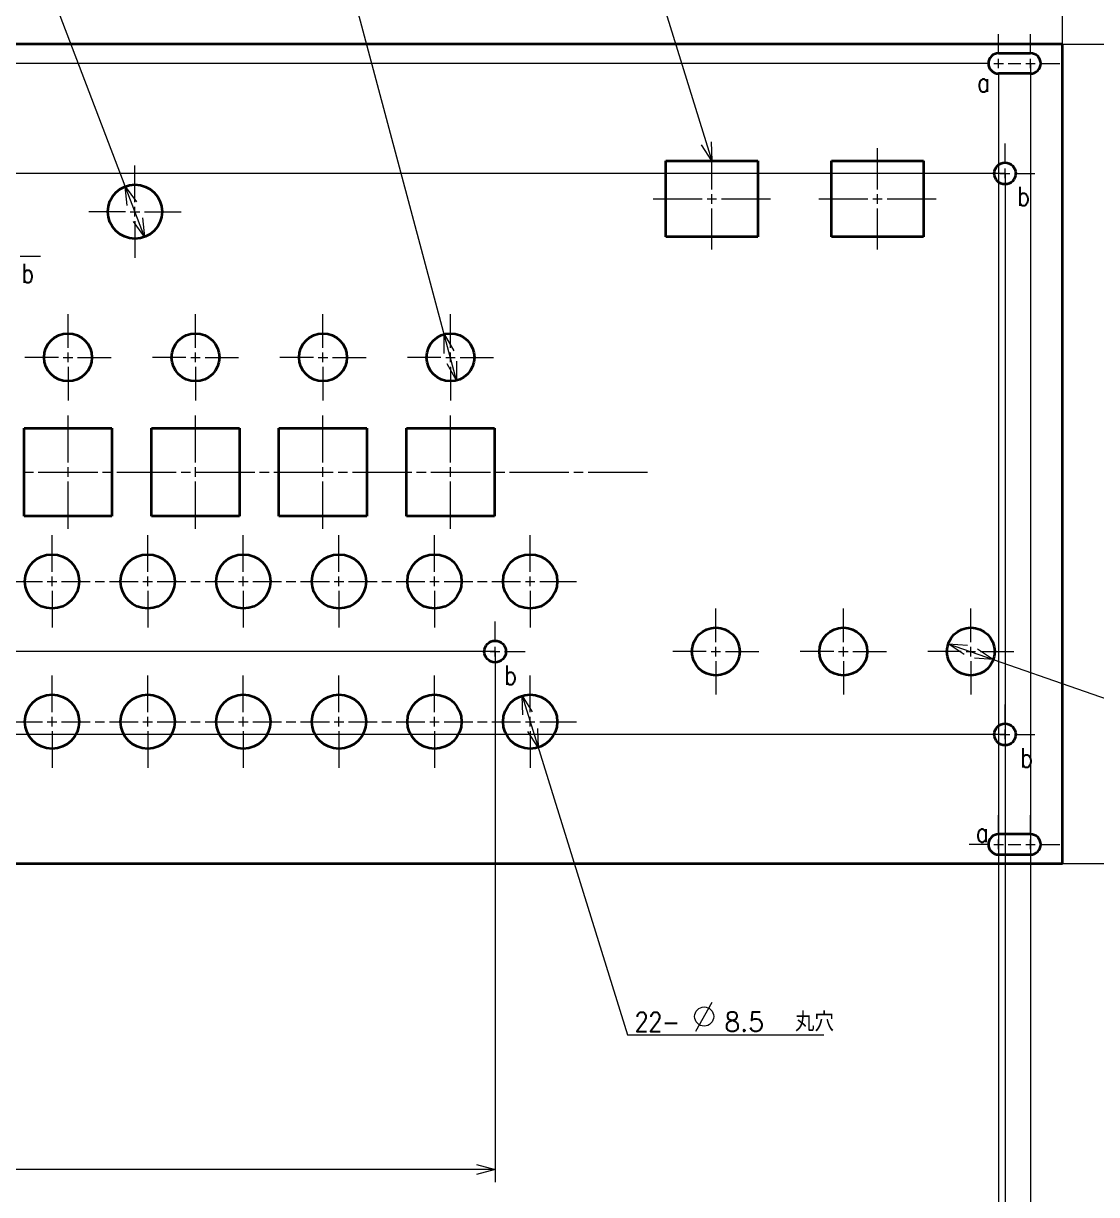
# Paper-space layout 'Sheet 1' of a CAD drawing. Header units: millimetres. Extents: x 0 to 594, y 0 to 420.
# Drawn here: x 224.8 to 393.1, y 141.9 to 325.6 of the extents above; entities that cross this region are included whole.
import ezdxf

# ---------------------------------------------------------------- set-up
doc = ezdxf.new("R2010")
doc.units = ezdxf.units.MM
doc.layers.add('1', color=7, linetype='Continuous')
doc.styles.add('kanji2', font='simplex.shx', dxfattribs={"bigfont": 'bigfont.shx'})

psp = doc.layouts.new('Sheet 1')

# ---------------------------------------------------------------- linework, layer by layer
at = {"layer": '1', "color": 146, "linetype": 'Continuous', "lineweight": 13}
for p, q in [((387.766205, 193.851685), (387.766205, 366.351685)), ((320.288361, 344.251678), (332.766205, 304.051666)), ((243.781906, 292.131134), (224.171799, 343.501678)), ((292.734497, 269.628845), (272.990051, 343.501678)), ((377.766174, 320.851685), (377.766174, 323.951691)), ((382.766174, 320.851685), (382.766174, 323.951691)), ((387.766205, 322.351685), (437.766205, 322.351685)), ((377.766174, 318.601685), (377.766174, 320.101685)), ((382.766174, 318.601685), (382.766174, 320.101685)), ((373.166199, 319.351685), (47.766182, 319.351685)), ((376.266205, 319.351685), (373.166199, 319.351685)), ((377.016205, 319.351685), (378.516205, 319.351685)), ((377.766174, 317.851685), (377.766174, 314.751678)), ((379.266205, 319.351685), (381.266205, 319.351685)), ((382.016174, 319.351685), (383.516205, 319.351685)), ((382.766174, 319.351685), (382.766174, 131.851685)), ((382.766174, 317.851685), (382.766174, 314.751678)), ((384.266205, 319.351685), (387.36618, 319.351685)), ((377.766174, 314.751678), (377.766174, 131.851685)), ((332.648743, 307.049377), (332.766205, 304.051666)), ((378.766174, 303.601685), (378.766174, 306.801697)), ((332.766205, 304.051666), (331.165619, 306.58902)), ((242.26619, 297.601685), (242.26619, 303.351685)), ((378.766174, 302.101685), (65.766182, 302.101685)), ((377.266205, 302.101685), (374.066193, 302.101685)), ((378.016205, 302.101685), (379.516205, 302.101685)), ((378.766174, 301.351685), (378.766174, 302.851685)), ((378.766174, 302.101685), (378.766174, 119.851677)), ((380.266205, 302.101685), (383.466187, 302.101685)), ((241.058533, 297.088074), (240.750473, 300.072205)), ((240.750473, 300.072205), (242.509338, 297.641907)), ((378.766174, 300.601685), (378.766174, 297.401672)), ((332.016174, 298.101685), (333.516205, 298.101685)), ((332.766205, 297.351685), (332.766205, 298.851685)), ((358.016205, 298.101685), (359.516174, 298.101685)), ((358.766205, 297.351685), (358.766205, 298.851685)), ((240.76619, 296.101685), (235.01619, 296.101685)), ((241.516174, 296.101685), (243.01619, 296.101685)), ((242.26619, 295.351685), (242.26619, 296.851685)), ((243.76619, 296.101685), (249.51619, 296.101685)), ((243.781906, 292.131134), (242.023041, 294.561462)), ((242.26619, 294.601685), (242.26619, 288.851685)), ((243.473846, 295.115295), (243.781906, 292.131134)), ((224.26619, 289.101685), (227.466187, 289.101685)), ((231.766174, 274.751678), (231.766174, 280.001678)), ((251.766174, 274.751678), (251.766174, 280.001678)), ((271.766205, 274.751678), (271.766205, 280.001678)), ((291.766205, 274.751678), (291.766205, 280.001678)), ((290.796021, 273.874512), (290.797882, 276.874512)), ((290.797882, 276.874512), (292.296265, 274.275482)), ((231.766174, 272.501678), (231.766174, 274.001678)), ((251.766174, 272.501678), (251.766174, 274.001678)), ((271.766205, 272.501678), (271.766205, 274.001678)), ((291.766205, 272.501678), (291.766205, 274.001678)), ((230.266174, 273.251678), (225.01619, 273.251678)), ((231.01619, 273.251678), (232.51619, 273.251678)), ((233.26619, 273.251678), (238.516205, 273.251678)), ((250.266205, 273.251678), (245.01619, 273.251678)), ((251.01619, 273.251678), (252.51619, 273.251678)), ((253.26619, 273.251678), (258.516205, 273.251678)), ((270.266205, 273.251678), (265.016174, 273.251678)), ((271.016205, 273.251678), (272.516205, 273.251678)), ((273.266174, 273.251678), (278.516205, 273.251678)), ((290.266205, 273.251678), (285.016174, 273.251678)), ((291.016174, 273.251678), (292.516205, 273.251678)), ((292.734497, 269.628845), (291.236115, 272.227844)), ((292.736359, 272.628845), (292.734497, 269.628845)), ((293.266205, 273.251678), (298.516205, 273.251678)), ((231.766174, 271.751678), (231.766174, 266.501678)), ((251.766174, 271.751678), (251.766174, 266.501678)), ((271.766205, 271.751678), (271.766205, 266.501678)), ((291.766205, 271.751678), (291.766205, 266.501678)), ((231.766174, 254.501678), (231.766174, 256.001678)), ((251.766174, 254.501678), (251.766174, 256.001678)), ((251.766174, 254.501678), (251.766174, 256.001678)), ((271.766205, 254.501678), (271.766205, 256.001678)), ((291.766205, 254.501678), (291.766205, 256.001678)), ((227.106186, 255.251678), (236.426193, 255.251678)), ((239.426193, 255.251678), (248.746185, 255.251678)), ((249.496201, 255.251678), (250.996185, 255.251678)), ((251.746185, 255.251678), (261.066193, 255.251678)), ((261.816193, 255.251678), (263.316193, 255.251678)), ((264.066193, 255.251678), (273.3862, 255.251678)), ((274.1362, 255.251678), (275.6362, 255.251678)), ((276.3862, 255.251678), (285.706177, 255.251678)), ((286.456207, 255.251678), (287.956207, 255.251678)), ((288.706177, 255.251678), (298.026215, 255.251678)), ((298.776184, 255.251678), (300.276184, 255.251678)), ((301.026184, 255.251678), (310.346191, 255.251678)), ((311.096191, 255.251678), (312.596191, 255.251678)), ((313.346191, 255.251678), (322.666199, 255.251678)), ((229.266205, 239.601669), (229.266205, 245.351685)), ((244.26619, 239.601669), (244.26619, 245.351685)), ((259.266174, 239.601669), (259.266174, 245.351685)), ((274.266174, 239.601669), (274.266174, 245.351685)), ((289.266205, 239.601669), (289.266205, 245.351685)), ((304.266205, 239.601669), (304.266205, 245.351685)), ((229.266205, 237.351685), (229.266205, 238.851685)), ((244.26619, 237.351685), (244.26619, 238.851685)), ((259.266174, 237.351685), (259.266174, 238.851685)), ((274.266174, 237.351685), (274.266174, 238.851685)), ((289.266205, 237.351685), (289.266205, 238.851685)), ((304.266205, 237.351685), (304.266205, 238.851685)), ((223.26619, 238.101669), (227.766205, 238.101669)), ((228.51619, 238.101669), (230.01619, 238.101669)), ((230.766174, 238.101669), (235.26619, 238.101669)), ((236.01619, 238.101669), (237.51619, 238.101669)), ((238.26619, 238.101669), (242.76619, 238.101669)), ((243.51619, 238.101669), (245.01619, 238.101669)), ((245.76619, 238.101669), (250.266205, 238.101669)), ((251.01619, 238.101669), (252.51619, 238.101669)), ((253.26619, 238.101669), (257.766174, 238.101669)), ((258.516205, 238.101669), (260.016205, 238.101669)), ((260.766205, 238.101669), (265.266205, 238.101669)), ((266.016174, 238.101669), (267.516174, 238.101669)), ((268.266205, 238.101669), (272.766174, 238.101669)), ((273.516205, 238.101669), (275.016205, 238.101669)), ((275.766174, 238.101669), (280.266174, 238.101669)), ((281.016205, 238.101669), (282.516205, 238.101669)), ((283.266205, 238.101669), (287.766205, 238.101669)), ((288.516174, 238.101669), (290.016174, 238.101669)), ((290.766205, 238.101669), (295.266174, 238.101669)), ((296.016205, 238.101669), (297.516205, 238.101669)), ((298.266174, 238.101669), (302.766205, 238.101669)), ((303.516205, 238.101669), (305.016174, 238.101669)), ((305.766205, 238.101669), (311.516174, 238.101669)), ((229.266205, 236.601669), (229.266205, 230.851669)), ((244.26619, 236.601669), (244.26619, 230.851669)), ((259.266174, 236.601669), (259.266174, 230.851669)), ((274.266174, 236.601669), (274.266174, 230.851669)), ((289.266205, 236.601669), (289.266205, 230.851669)), ((304.266205, 236.601669), (304.266205, 230.851669)), ((333.406189, 228.601685), (333.406189, 233.851669)), ((353.406189, 228.601685), (353.406189, 233.851669)), ((373.406189, 228.601685), (373.406189, 233.851669)), ((298.766174, 228.601685), (298.766174, 231.801666)), ((298.766174, 226.351669), (298.766174, 227.851669)), ((333.406189, 226.351669), (333.406189, 227.851669)), ((353.406189, 226.351669), (353.406189, 227.851669)), ((369.865448, 228.336853), (397.21698, 218.795456)), ((372.345795, 226.649246), (369.865448, 228.336853)), ((369.865448, 228.336853), (372.8573, 228.115509)), ((373.406189, 226.351669), (373.406189, 227.851669)), ((298.766174, 227.101685), (89.766182, 227.101685)), ((297.266174, 227.101685), (294.066193, 227.101685)), ((298.016205, 227.101685), (299.516205, 227.101685)), ((298.766174, 227.101685), (298.766174, 143.851685)), ((300.266174, 227.101685), (303.466187, 227.101685)), ((331.906189, 227.101685), (326.656189, 227.101685)), ((332.656189, 227.101685), (334.156189, 227.101685)), ((334.906189, 227.101685), (340.156189, 227.101685)), ((351.906189, 227.101685), (346.656189, 227.101685)), ((352.656189, 227.101685), (354.156219, 227.101685)), ((354.906189, 227.101685), (360.156189, 227.101685)), ((371.906189, 227.101685), (366.656219, 227.101685)), ((372.656219, 227.101685), (374.156189, 227.101685)), ((376.94693, 225.866516), (373.955109, 226.087845)), ((374.466614, 227.554092), (376.94693, 225.866516)), ((374.906189, 227.101685), (380.156189, 227.101685)), ((298.766174, 225.601685), (298.766174, 222.401688)), ((333.406189, 225.601685), (333.406189, 220.351685)), ((353.406189, 225.601685), (353.406189, 220.351685)), ((373.406189, 225.601685), (373.406189, 220.351685)), ((229.266205, 217.601669), (229.266205, 223.351685)), ((244.26619, 217.601669), (244.26619, 223.351685)), ((259.266174, 217.601669), (259.266174, 223.351685)), ((274.266174, 217.601669), (274.266174, 223.351685)), ((289.266205, 217.601669), (289.266205, 223.351685)), ((304.266205, 217.601669), (304.266205, 223.351685)), ((303.003387, 220.159744), (319.545502, 167.001678)), ((303.123016, 217.162109), (303.003387, 220.159744)), ((303.003387, 220.159744), (304.605774, 217.623535)), ((378.766174, 215.601669), (378.766174, 218.801682)), ((229.266205, 215.351685), (229.266205, 216.851685)), ((244.26619, 215.351685), (244.26619, 216.851685)), ((259.266174, 215.351685), (259.266174, 216.851685)), ((274.266174, 215.351685), (274.266174, 216.851685)), ((289.266205, 215.351685), (289.266205, 216.851685)), ((304.266205, 215.351685), (304.266205, 216.851685)), ((223.26619, 216.101669), (227.766205, 216.101669)), ((228.51619, 216.101669), (230.01619, 216.101669)), ((230.766174, 216.101669), (235.26619, 216.101669)), ((236.01619, 216.101669), (237.51619, 216.101669)), ((238.26619, 216.101669), (242.76619, 216.101669)), ((243.51619, 216.101669), (245.01619, 216.101669)), ((245.76619, 216.101669), (250.266205, 216.101669)), ((251.01619, 216.101669), (252.51619, 216.101669)), ((253.26619, 216.101669), (257.766174, 216.101669)), ((258.516205, 216.101669), (260.016205, 216.101669)), ((260.766205, 216.101669), (265.266205, 216.101669)), ((266.016174, 216.101669), (267.516174, 216.101669)), ((268.266205, 216.101669), (272.766174, 216.101669)), ((273.516205, 216.101669), (275.016205, 216.101669)), ((275.766174, 216.101669), (280.266174, 216.101669)), ((281.016205, 216.101669), (282.516205, 216.101669)), ((283.266205, 216.101669), (287.766205, 216.101669)), ((288.516174, 216.101669), (290.016174, 216.101669)), ((290.766205, 216.101669), (295.266174, 216.101669)), ((296.016205, 216.101669), (297.516205, 216.101669)), ((298.266174, 216.101669), (302.766205, 216.101669)), ((303.516205, 216.101669), (305.016174, 216.101669)), ((305.409393, 215.041245), (305.528992, 212.043625)), ((305.766205, 216.101669), (311.516174, 216.101669)), ((378.766174, 214.101685), (101.766182, 214.101685)), ((229.266205, 214.601685), (229.266205, 208.851669)), ((244.26619, 214.601685), (244.26619, 208.851669)), ((259.266174, 214.601685), (259.266174, 208.851669)), ((274.266174, 214.601685), (274.266174, 208.851669)), ((289.266205, 214.601685), (289.266205, 208.851669)), ((305.528992, 212.043625), (303.926605, 214.579819)), ((304.266205, 214.601685), (304.266205, 208.851669)), ((377.266205, 214.101685), (374.066193, 214.101685)), ((378.016205, 214.101685), (379.516205, 214.101685)), ((378.766174, 213.351669), (378.766174, 214.851685)), ((380.266205, 214.101685), (383.466187, 214.101685)), ((378.766174, 212.601685), (378.766174, 209.401672)), ((377.766174, 198.351685), (377.766174, 201.451675)), ((382.766174, 198.351685), (382.766174, 201.451675)), ((376.266205, 196.851685), (373.166199, 196.851685)), ((377.016205, 196.851685), (378.516205, 196.851685)), ((377.766174, 196.101669), (377.766174, 197.601669)), ((377.766174, 196.851685), (377.766174, 131.851685)), ((379.266205, 196.851685), (381.266205, 196.851685)), ((382.016174, 196.851685), (383.516205, 196.851685)), ((382.766174, 196.101669), (382.766174, 197.601669)), ((384.266205, 196.851685), (387.36618, 196.851685)), ((377.766174, 195.351685), (377.766174, 192.251678)), ((382.766174, 195.351685), (382.766174, 192.251678)), ((387.766205, 193.851685), (437.766205, 193.851685)), ((330.270691, 167.560349), (332.821899, 172.095779)), ((319.545502, 167.001678), (350.318756, 167.001678)), ((298.766174, 145.851669), (133.76619, 145.851669)), ((295.868408, 146.628128), (298.766174, 145.851669)), ((298.766174, 145.851669), (295.868408, 145.075226))]:
    psp.add_line(p, q, dxfattribs=at)
at = {"layer": '1', "color": 18, "linetype": 'Continuous', "lineweight": 35}
for p, q in [((387.766205, 322.351685), (133.76619, 322.351685)), ((387.766205, 193.851685), (387.766205, 322.351685)), ((377.766174, 320.951691), (382.766174, 320.951691)), ((382.766174, 317.751678), (377.766174, 317.751678)), ((325.566193, 304.051666), (339.966187, 304.051666)), ((325.566193, 292.151672), (325.566193, 304.051666)), ((339.966187, 304.051666), (339.966187, 292.151672)), ((351.566193, 304.051666), (365.966187, 304.051666)), ((351.566193, 292.151672), (351.566193, 304.051666)), ((365.966187, 304.051666), (365.966187, 292.151672)), ((339.966187, 292.151672), (325.566193, 292.151672)), ((365.966187, 292.151672), (351.566193, 292.151672)), ((224.866196, 262.151672), (238.666183, 262.151672)), ((224.866196, 248.351669), (224.866196, 262.151672)), ((238.666183, 262.151672), (238.666183, 248.351669)), ((244.866196, 262.151672), (258.666168, 262.151672)), ((244.866196, 248.351669), (244.866196, 262.151672)), ((258.666168, 262.151672), (258.666168, 248.351669)), ((264.866211, 262.151672), (278.666168, 262.151672)), ((264.866211, 248.351669), (264.866211, 262.151672)), ((278.666168, 262.151672), (278.666168, 248.351669)), ((284.866211, 262.151672), (298.666168, 262.151672)), ((284.866211, 248.351669), (284.866211, 262.151672)), ((298.666168, 262.151672), (298.666168, 248.351669)), ((238.666183, 248.351669), (224.866196, 248.351669)), ((258.666168, 248.351669), (244.866196, 248.351669)), ((278.666168, 248.351669), (264.866211, 248.351669)), ((298.666168, 248.351669), (284.866211, 248.351669)), ((382.766174, 198.451691), (377.766174, 198.451691)), ((377.766174, 195.251678), (382.766174, 195.251678)), ((133.76619, 193.851685), (387.766205, 193.851685))]:
    psp.add_line(p, q, dxfattribs=at)
at = {"layer": '1', "color": 146, "linetype": 'Continuous', "lineweight": 13}
for points in [[(332.7662, 299.601671, 0), (332.7662, 304.051673, 0), (332.7662, 305.051674, 0), (332.7662, 306.051675, 0)], [(358.766206, 299.601671, 0), (358.766206, 304.051673, 0), (358.766206, 305.051674, 0), (358.766206, 306.051675, 0)], [(323.566183, 298.10169, 0), (324.566184, 298.10169, 0), (325.566185, 298.10169, 0), (331.266199, 298.10169, 0)], [(334.266202, 298.10169, 0), (339.966195, 298.10169, 0), (340.966196, 298.10169, 0), (341.966197, 298.10169, 0)], [(349.566188, 298.10169, 0), (350.566189, 298.10169, 0), (351.56619, 298.10169, 0), (357.266184, 298.10169, 0)], [(360.266187, 298.10169, 0), (365.96618, 298.10169, 0), (366.966181, 298.10169, 0), (367.966182, 298.10169, 0)], [(332.7662, 290.151684, 0), (332.7662, 291.151685, 0), (332.7662, 292.151686, 0), (332.7662, 296.601688, 0)], [(358.766206, 290.151684, 0), (358.766206, 291.151685, 0), (358.766206, 292.151686, 0), (358.766206, 296.601688, 0)], [(231.766181, 256.751675, 0), (231.766181, 262.151676, 0), (231.766181, 263.151677, 0), (231.766181, 264.151678, 0)], [(251.766181, 256.751675, 0), (251.766181, 262.151676, 0), (251.766181, 263.151677, 0), (251.766181, 264.151678, 0)], [(251.766181, 256.751675, 0), (251.766181, 262.151676, 0), (251.766181, 263.151677, 0), (251.766181, 264.151678, 0)], [(271.766201, 256.751675, 0), (271.766201, 262.151676, 0), (271.766201, 263.151677, 0), (271.766201, 264.151678, 0)], [(291.7662, 256.751675, 0), (291.7662, 262.151676, 0), (291.7662, 263.151677, 0), (291.7662, 264.151678, 0)], [(224.856194, 255.251673, 0), (224.866199, 255.251673, 0), (226.356196, 255.251673, 0)], [(231.766181, 246.351689, 0), (231.766181, 247.35167, 0), (231.766181, 248.351671, 0), (231.766181, 253.751672, 0)], [(237.176187, 255.251673, 0), (238.666184, 255.251673, 0), (238.676188, 255.251673, 0)], [(251.766181, 246.351689, 0), (251.766181, 247.35167, 0), (251.766181, 248.351671, 0), (251.766181, 253.751672, 0)], [(251.766181, 246.351689, 0), (251.766181, 247.35167, 0), (251.766181, 248.351671, 0), (251.766181, 253.751672, 0)], [(271.766201, 246.351689, 0), (271.766201, 247.35167, 0), (271.766201, 248.351671, 0), (271.766201, 253.751672, 0)], [(291.7662, 246.351689, 0), (291.7662, 247.35167, 0), (291.7662, 248.351671, 0), (291.7662, 253.751672, 0)]]:
    psp.add_polyline3d(points, dxfattribs=at)
at = {"layer": '1', "color": 18, "linetype": 'Continuous', "lineweight": 35}
for centre, radius in [((378.766174, 302.101685), 1.7), ((242.26619, 296.101685), 4.25), ((231.766174, 273.251678), 3.75), ((251.766174, 273.251678), 3.75), ((271.766205, 273.251678), 3.75), ((291.766205, 273.251678), 3.75), ((229.266205, 238.101669), 4.25), ((244.26619, 238.101669), 4.25), ((259.266174, 238.101669), 4.25), ((274.266174, 238.101669), 4.25), ((289.266205, 238.101669), 4.25), ((304.266205, 238.101669), 4.25), ((333.406189, 227.101685), 3.75), ((353.406189, 227.101685), 3.75), ((373.406189, 227.101685), 3.75), ((298.766174, 227.101685), 1.7), ((229.266205, 216.101669), 4.25), ((244.26619, 216.101669), 4.25), ((259.266174, 216.101669), 4.25), ((274.266174, 216.101669), 4.25), ((289.266205, 216.101669), 4.25), ((304.266205, 216.101669), 4.25), ((378.766174, 214.101685), 1.7)]:
    psp.add_circle(centre, radius, dxfattribs=at)
at = {"layer": '1', "color": 146, "linetype": 'Continuous', "lineweight": 13}
psp.add_circle((331.569946, 169.851669), 1.5, dxfattribs=at)
at = {"layer": '1', "color": 18, "linetype": 'Continuous', "lineweight": 35}
for centre, start, end in [((377.766174, 319.351685), 90, 270), ((382.766174, 319.351685), 270, 90), ((377.766174, 196.851685), 90, 270), ((382.766174, 196.851685), 270, 90)]:
    psp.add_arc(centre, 1.6, start, end, dxfattribs=at)

# ---------------------------------------------------------------- texts
at = {"layer": '1', "color": 146, "linetype": 'Continuous', "lineweight": 13, "char_height": 3, "attachment_point": 7, "line_spacing_factor": 0.903614, "style": 'kanji2'}
for s, insert in [('\\W0.8312;a', (374.374515, 314.875416)), ('\\W0.8012;b', (380.682376, 297.023517)), ('\\W0.8012;b', (224.463642, 284.92696)), ('\\W0.8012;b', (300.222873, 221.891651)), ('\\W0.8012;b', (381.170505, 208.927952)), ('\\W0.8312;a', (374.161899, 197.21822)), ('\\W0.8340;22-', (320.704502, 167.518162)), ('\\W0.9725;8.5', (334.728916, 167.518162)), ('\\W0.9276;\u3000丸穴', (342.75333, 167.518162))]:
    psp.add_mtext(s, dxfattribs=dict(at, insert=insert))

doc.saveas('drawing.dxf')
